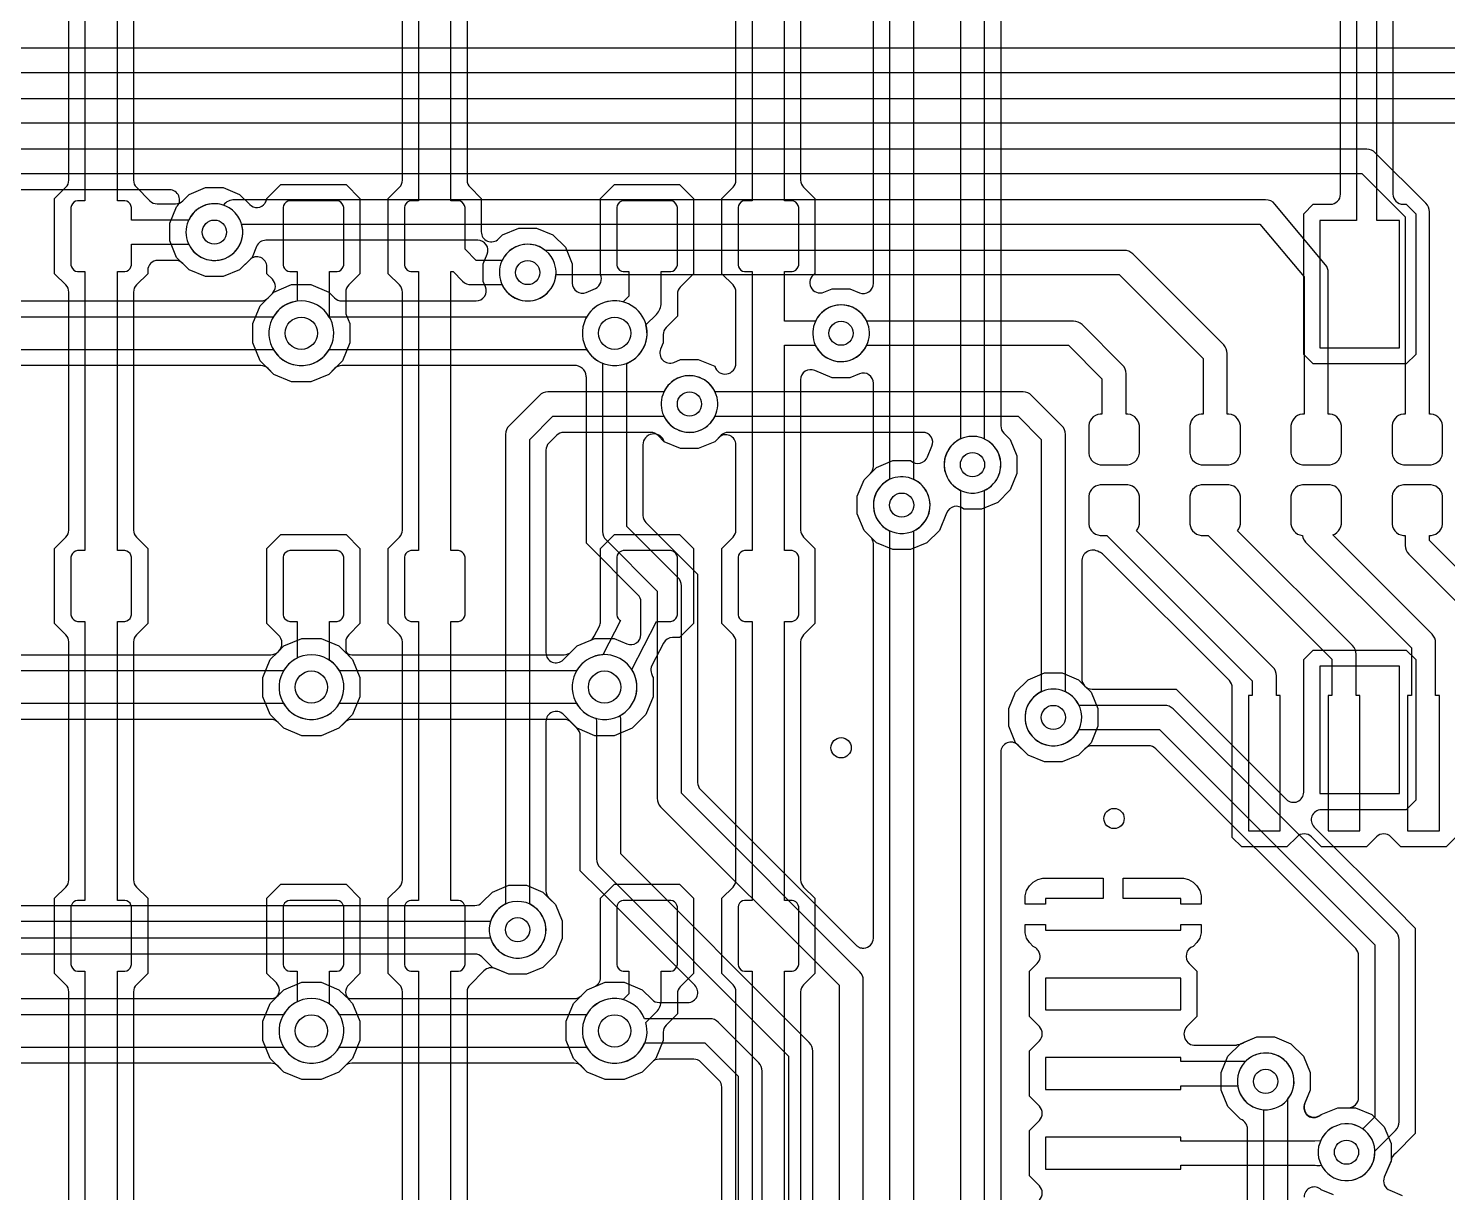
# Model space of a CAD drawing. Header units: millimetres. Extents: x -12.6 to 79.4, y -27 to 65.1.
# Drawn here: x 47.7 to 65.53, y 17.53 to 32.15 of the extents above; entities that cross this region are included whole.
import ezdxf

# ---------------------------------------------------------------- set-up
doc = ezdxf.new("R2010")
doc.units = ezdxf.units.MM

msp = doc.modelspace()

# ---------------------------------------------------------------- linework, layer by layer
at = {"layer": '16_copper'}
for points in [[(64.674, 41.971, 1), (64.358, 42.611), (64.318, 42.587, 0.582637), (64.364, 41.969), (64.364, 35.433), (61.927, 35.433, 0.981272), (61.258, 35.191), (61.275, 35.148, 0.654591), (61.927, 35.179), (64.364, 35.179), (64.364, 35.052, 0.1466), (64.389, 34.968), (64.389, 29.738), (63.927, 29.738), (63.927, 28.138), (64.927, 28.138), (64.927, 29.738), (64.643, 29.738), (64.643, 34.969), (64.649, 34.978, 0.127643), (64.668, 35.052), (64.668, 41.969)], [(51.21, 27.922, 0.453092), (51.516, 28.452), (51.495, 28.501), (51.486, 28.518), (51.486, 29.096), (51.581, 29.096), (51.605, 29.102), (51.627, 29.115), (51.645, 29.132), (51.657, 29.154), (51.664, 29.178), (51.664, 29.902), (51.657, 29.926), (51.645, 29.948), (51.627, 29.966), (51.605, 29.978), (51.581, 29.985), (50.984, 29.985), (50.96, 29.978), (50.938, 29.966), (50.921, 29.948), (50.908, 29.926), (50.902, 29.902), (50.902, 29.178), (50.908, 29.154), (50.921, 29.132), (50.938, 29.115), (50.96, 29.102), (50.984, 29.096), (51.079, 29.096), (51.079, 28.724), (51.051, 28.72), (50.999, 28.707), (50.95, 28.686), (50.904, 28.66), (50.862, 28.627), (50.824, 28.59), (50.792, 28.547), (50.765, 28.501), (50.745, 28.452), (50.731, 28.4), (50.724, 28.348), (50.724, 28.294), (50.731, 28.242), (50.745, 28.19), (50.765, 28.141), (50.792, 28.095), (50.824, 28.052), (50.862, 28.015), (50.904, 27.982), (50.95, 27.956), (50.999, 27.935), (51.051, 27.922), (51.104, 27.915), (51.157, 27.915)], [(55.147, 27.922, 0.433515), (55.46, 28.426), (55.592, 28.558, 0.198912), (55.651, 28.702), (55.651, 29.096), (55.772, 29.096), (55.796, 29.102), (55.818, 29.115), (55.836, 29.132), (55.848, 29.154), (55.855, 29.178), (55.855, 29.902), (55.848, 29.926), (55.836, 29.948), (55.818, 29.966), (55.796, 29.978), (55.772, 29.985), (55.175, 29.985), (55.151, 29.978), (55.129, 29.966), (55.112, 29.948), (55.099, 29.926), (55.093, 29.902), (55.093, 29.178), (55.099, 29.154), (55.112, 29.132), (55.129, 29.115), (55.151, 29.102), (55.175, 29.096), (55.245, 29.096), (55.245, 28.786), (55.172, 28.714), (55.147, 28.72), (55.094, 28.727), (55.041, 28.727), (54.988, 28.72), (54.936, 28.707), (54.887, 28.686), (54.841, 28.66), (54.799, 28.627), (54.761, 28.59), (54.729, 28.547), (54.702, 28.501), (54.682, 28.452), (54.668, 28.4), (54.661, 28.348), (54.661, 28.294), (54.668, 28.242), (54.682, 28.19), (54.702, 28.141), (54.729, 28.095), (54.761, 28.052), (54.799, 28.015), (54.841, 27.982), (54.887, 27.956), (54.936, 27.935), (54.988, 27.922), (55.041, 27.915), (55.094, 27.915)], [(53.918, 20.478, 0.722594), (54, 21.15), (54, 26.988), (54.292, 27.28), (55.685, 27.28, 0.944056), (56.344, 27.547), (56.327, 27.59, 0.627338), (55.685, 27.584), (54.229, 27.584, 0.198912), (54.121, 27.54), (53.74, 27.159, 0.198912), (53.696, 27.051), (53.696, 21.15), (53.69, 21.148), (53.65, 21.124), (53.613, 21.096), (53.58, 21.063), (53.552, 21.026), (53.528, 20.986), (53.511, 20.943), (53.498, 20.898), (53.492, 20.851), (53.492, 20.805), (53.498, 20.758), (53.511, 20.713), (53.528, 20.67), (53.552, 20.63), (53.58, 20.593), (53.613, 20.56), (53.65, 20.532), (53.69, 20.508), (53.733, 20.491), (53.778, 20.478), (53.825, 20.472), (53.871, 20.472)], [(51.136, 23.266), (50.912, 23.359), (50.74, 23.531), (50.648, 23.755), (50.648, 23.997), (50.74, 24.221), (50.839, 24.32), (50.842, 24.324, 0.449577), (50.839, 24.533), (50.698, 24.673), (50.698, 25.619), (50.873, 25.794), (51.692, 25.794), (51.867, 25.619), (51.867, 24.673), (51.726, 24.533, 0.198912), (51.689, 24.443), (51.689, 24.359, 0.198912), (51.726, 24.269), (51.774, 24.221), (51.867, 23.997), (51.867, 23.755), (51.774, 23.531), (51.603, 23.359), (51.378, 23.266)], [(51.337, 23.477, 0.665576), (51.486, 24.213), (51.486, 24.702), (51.581, 24.702), (51.605, 24.708), (51.627, 24.721), (51.645, 24.738), (51.657, 24.76), (51.664, 24.784), (51.664, 25.508), (51.657, 25.532), (51.645, 25.554), (51.627, 25.571), (51.605, 25.584), (51.581, 25.591), (50.984, 25.591), (50.96, 25.584), (50.938, 25.571), (50.921, 25.554), (50.908, 25.532), (50.902, 25.508), (50.902, 24.784), (50.908, 24.76), (50.921, 24.738), (50.938, 24.721), (50.96, 24.708), (50.984, 24.702), (51.079, 24.702), (51.079, 24.242), (51.077, 24.241), (51.031, 24.215), (50.989, 24.182), (50.951, 24.145), (50.919, 24.102), (50.892, 24.056), (50.872, 24.007), (50.858, 23.955), (50.851, 23.903), (50.851, 23.849), (50.858, 23.797), (50.872, 23.745), (50.892, 23.696), (50.919, 23.65), (50.951, 23.607), (50.989, 23.57), (51.031, 23.537), (51.077, 23.511), (51.126, 23.49), (51.178, 23.477), (51.231, 23.47), (51.284, 23.47)], [(55.02, 23.477, 0.529872), (55.282, 24.097), (55.591, 24.702), (55.772, 24.702), (55.796, 24.708), (55.818, 24.721), (55.836, 24.738), (55.848, 24.76), (55.855, 24.784), (55.855, 25.508), (55.848, 25.532), (55.836, 25.554), (55.818, 25.571), (55.796, 25.584), (55.772, 25.591), (55.175, 25.591), (55.151, 25.584), (55.129, 25.571), (55.112, 25.554), (55.099, 25.532), (55.093, 25.508), (55.093, 24.784), (55.099, 24.76), (55.112, 24.738), (55.129, 24.721), (55.141, 24.714), (54.92, 24.282), (54.914, 24.282), (54.861, 24.275), (54.809, 24.262), (54.76, 24.241), (54.714, 24.215), (54.672, 24.182), (54.634, 24.145), (54.602, 24.102), (54.575, 24.056), (54.555, 24.007), (54.541, 23.955), (54.534, 23.903), (54.534, 23.849), (54.541, 23.797), (54.555, 23.745), (54.575, 23.696), (54.602, 23.65), (54.634, 23.607), (54.672, 23.57), (54.714, 23.537), (54.76, 23.511), (54.809, 23.49), (54.861, 23.477), (54.914, 23.47), (54.967, 23.47)], [(64.332, 17.684, 0.368205), (64.618, 18.047), (64.878, 18.307, 0.198912), (64.922, 18.415), (64.922, 20.701, 0.198912), (64.878, 20.809), (62.084, 23.603, 0.198912), (61.976, 23.647), (60.901, 23.647, 0.944056), (60.242, 23.38), (60.259, 23.337, 0.627338), (60.901, 23.343), (61.913, 23.343), (64.618, 20.638), (64.618, 18.478), (64.466, 18.326), (64.46, 18.33), (64.42, 18.354), (64.377, 18.371), (64.332, 18.384), (64.285, 18.39), (64.239, 18.39), (64.192, 18.384), (64.147, 18.371), (64.104, 18.354), (64.064, 18.33), (64.027, 18.302), (63.994, 18.269), (63.966, 18.232), (63.942, 18.192), (63.925, 18.149), (63.912, 18.104), (63.906, 18.057), (63.906, 18.011), (63.912, 17.964), (63.925, 17.919), (63.942, 17.876), (63.966, 17.836), (63.994, 17.799), (64.027, 17.766), (64.064, 17.738), (64.104, 17.714), (64.147, 17.697), (64.192, 17.684), (64.239, 17.678), (64.285, 17.678)], [(51.136, 18.948), (50.912, 19.041), (50.74, 19.213), (50.648, 19.437), (50.648, 19.679), (50.74, 19.903), (50.817, 19.98, 0.414219), (50.817, 20.16), (50.698, 20.279), (50.698, 21.225), (50.873, 21.399), (51.692, 21.399), (51.867, 21.225), (51.867, 20.279), (51.726, 20.138, 0.426167), (51.726, 19.951), (51.774, 19.903), (51.867, 19.679), (51.867, 19.437), (51.774, 19.213), (51.603, 19.041), (51.378, 18.948)], [(54.946, 18.948), (54.722, 19.041), (54.55, 19.213), (54.458, 19.437), (54.458, 19.679), (54.55, 19.903), (54.722, 20.075), (54.811, 20.112, 0.30335), (54.889, 20.229), (54.889, 21.225), (55.064, 21.399), (55.883, 21.399), (56.058, 21.225), (56.058, 20.279), (55.892, 20.113, 0.198912), (55.855, 20.023), (55.855, 19.771), (55.714, 19.63, 0.198912), (55.677, 19.54), (55.677, 19.437), (55.584, 19.213), (55.413, 19.041), (55.188, 18.948)], [(51.337, 19.159, 0.665576), (51.486, 19.895), (51.486, 20.307), (51.581, 20.307), (51.605, 20.314), (51.627, 20.326), (51.645, 20.344), (51.657, 20.366), (51.664, 20.39), (51.664, 21.114), (51.657, 21.138), (51.645, 21.16), (51.627, 21.177), (51.605, 21.19), (51.581, 21.196), (50.984, 21.196), (50.96, 21.19), (50.938, 21.177), (50.921, 21.16), (50.908, 21.138), (50.902, 21.114), (50.902, 20.39), (50.908, 20.366), (50.921, 20.344), (50.938, 20.326), (50.96, 20.314), (50.984, 20.307), (51.079, 20.307), (51.079, 19.924), (51.077, 19.923), (51.031, 19.897), (50.989, 19.864), (50.951, 19.827), (50.919, 19.784), (50.892, 19.738), (50.872, 19.689), (50.858, 19.637), (50.851, 19.585), (50.851, 19.531), (50.858, 19.479), (50.872, 19.427), (50.892, 19.378), (50.919, 19.332), (50.951, 19.289), (50.989, 19.252), (51.031, 19.219), (51.077, 19.193), (51.126, 19.172), (51.178, 19.159), (51.231, 19.152), (51.284, 19.152)], [(55.147, 19.159, 0.433515), (55.46, 19.663), (55.592, 19.795, 0.198912), (55.651, 19.939), (55.651, 20.307), (55.772, 20.307), (55.796, 20.314), (55.818, 20.326), (55.836, 20.344), (55.848, 20.366), (55.855, 20.39), (55.855, 21.114), (55.848, 21.138), (55.836, 21.16), (55.818, 21.177), (55.796, 21.19), (55.772, 21.196), (55.175, 21.196), (55.151, 21.19), (55.129, 21.177), (55.112, 21.16), (55.099, 21.138), (55.093, 21.114), (55.093, 20.39), (55.099, 20.366), (55.112, 20.344), (55.129, 20.326), (55.151, 20.314), (55.175, 20.307), (55.245, 20.307), (55.245, 20.023), (55.172, 19.951), (55.147, 19.957), (55.094, 19.964), (55.041, 19.964), (54.988, 19.957), (54.936, 19.944), (54.887, 19.923), (54.841, 19.897), (54.799, 19.864), (54.761, 19.827), (54.729, 19.784), (54.702, 19.738), (54.682, 19.689), (54.668, 19.637), (54.661, 19.585), (54.661, 19.531), (54.668, 19.479), (54.682, 19.427), (54.702, 19.378), (54.729, 19.332), (54.761, 19.289), (54.799, 19.252), (54.841, 19.219), (54.887, 19.193), (54.936, 19.172), (54.988, 19.159), (55.041, 19.152), (55.094, 19.152)]]:
    msp.add_lwpolyline(points, format="xyb", close=True, dxfattribs=at)
for points in [[(59.919, 40.914), (59.919, 27.157, 0.198912), (59.956, 27.067), (60.037, 26.987), (60.122, 26.781), (60.122, 26.559), (60.037, 26.353), (59.88, 26.196), (59.674, 26.111), (59.452, 26.111, 0.533811), (59.238, 26.062), (59.148, 25.845), (58.991, 25.688), (58.785, 25.603), (58.563, 25.603), (58.357, 25.688), (58.2, 25.845), (58.115, 26.051), (58.115, 26.273), (58.2, 26.479), (58.281, 26.559, 0.198912), (58.318, 26.649), (58.318, 27.694, 0.534511), (58.143, 27.812), (58.023, 27.762), (57.801, 27.762), (57.58, 27.854, 0.534511), (57.404, 27.737), (57.404, 25.849, 0.198912), (57.441, 25.759), (57.582, 25.619), (57.582, 24.673), (57.441, 24.533, 0.198912), (57.404, 24.443), (57.404, 21.455, 0.198912), (57.441, 21.365), (57.582, 21.225), (57.582, 20.279), (57.441, 20.138, 0.198912), (57.404, 20.049), (57.404, 17.061, 0.198912)], [(59.411, 40.704), (59.411, 26.992), (59.405, 26.99), (59.365, 26.966), (59.328, 26.938), (59.295, 26.905), (59.267, 26.868), (59.243, 26.828), (59.226, 26.785), (59.213, 26.74), (59.207, 26.693), (59.207, 26.647), (59.213, 26.6), (59.226, 26.555), (59.243, 26.512), (59.267, 26.472), (59.295, 26.435), (59.328, 26.402), (59.365, 26.374), (59.405, 26.35), (59.448, 26.333), (59.493, 26.32), (59.54, 26.314), (59.586, 26.314), (59.633, 26.32, 0.722594), (59.715, 26.992), (59.715, 40.767, 0.198912)], [(58.522, 36.762), (58.522, 26.484), (58.516, 26.482), (58.476, 26.458), (58.439, 26.43), (58.406, 26.397), (58.378, 26.36), (58.354, 26.32), (58.337, 26.277), (58.324, 26.232), (58.318, 26.185), (58.318, 26.139), (58.324, 26.092), (58.337, 26.047), (58.354, 26.004), (58.378, 25.964), (58.406, 25.927), (58.439, 25.894), (58.476, 25.866), (58.516, 25.842), (58.559, 25.825), (58.604, 25.812), (58.651, 25.806), (58.697, 25.806), (58.744, 25.812, 0.722594), (58.826, 26.484), (58.826, 36.762, 0.944056)], [(57.404, 33.231), (57.404, 30.243, 0.198912), (57.441, 30.154), (57.582, 30.013), (57.582, 29.067, 0.934188), (57.697, 28.837), (57.801, 28.88), (58.023, 28.88), (58.143, 28.83, 0.534511), (58.318, 28.948), (58.318, 36.597, 0.198912)], [(64.846, 34.827), (64.846, 30.068, 0.414214), (64.973, 29.941), (65.012, 29.941), (65.131, 29.822), (65.131, 28.054), (65.012, 27.935), (63.843, 27.935), (63.724, 28.054), (63.724, 29.822), (63.843, 29.941), (64.059, 29.941, 0.414214), (64.186, 30.068), (64.186, 34.827, 0.458)], [(48.819, 16.802), (48.819, 20.307), (48.914, 20.307), (48.938, 20.314), (48.96, 20.326), (48.978, 20.344), (48.99, 20.366), (48.997, 20.39), (48.997, 21.114), (48.99, 21.138), (48.978, 21.16), (48.96, 21.177), (48.938, 21.19), (48.914, 21.196), (48.819, 21.196), (48.819, 24.702), (48.914, 24.702), (48.938, 24.708), (48.96, 24.721), (48.978, 24.738), (48.99, 24.76), (48.997, 24.784), (48.997, 25.508), (48.99, 25.532), (48.978, 25.554), (48.96, 25.571), (48.938, 25.584), (48.914, 25.591), (48.819, 25.591), (48.819, 29.096), (48.914, 29.096), (48.938, 29.102), (48.96, 29.115), (48.978, 29.132), (48.99, 29.154), (48.997, 29.178), (48.997, 29.439), (49.716, 29.439, 0.944056), (50.375, 29.706), (50.358, 29.749, 0.627338), (49.716, 29.743), (48.997, 29.743), (48.997, 29.902), (48.99, 29.926), (48.978, 29.948), (48.96, 29.966), (48.938, 29.978), (48.914, 29.985), (48.819, 29.985), (48.819, 33.49)], [(53.01, 16.802), (53.01, 20.307), (53.105, 20.307), (53.129, 20.314), (53.151, 20.326), (53.169, 20.344), (53.181, 20.366), (53.188, 20.39), (53.188, 21.114), (53.181, 21.138), (53.169, 21.16), (53.151, 21.177), (53.129, 21.19), (53.105, 21.196), (53.01, 21.196), (53.01, 24.702), (53.105, 24.702), (53.129, 24.708), (53.151, 24.721), (53.169, 24.738), (53.181, 24.76), (53.188, 24.784), (53.188, 25.508), (53.181, 25.532), (53.169, 25.554), (53.151, 25.571), (53.129, 25.584), (53.105, 25.591), (53.01, 25.591), (53.01, 29.096), (53.036, 29.096), (53.156, 28.975, 0.198912), (53.264, 28.931), (53.653, 28.931, 0.944056), (54.312, 29.198), (54.295, 29.241, 0.627338), (53.653, 29.235), (53.327, 29.235), (53.188, 29.375), (53.188, 29.902), (53.181, 29.926), (53.169, 29.948), (53.151, 29.966), (53.129, 29.978), (53.105, 29.985), (53.01, 29.985), (53.01, 33.49)], [(57.201, 16.802), (57.201, 20.307), (57.296, 20.307), (57.32, 20.314), (57.342, 20.326), (57.36, 20.344), (57.372, 20.366), (57.379, 20.39), (57.379, 21.114), (57.372, 21.138), (57.36, 21.16), (57.342, 21.177), (57.32, 21.19), (57.296, 21.196), (57.201, 21.196), (57.201, 24.702), (57.296, 24.702), (57.32, 24.708), (57.342, 24.721), (57.36, 24.738), (57.372, 24.76), (57.379, 24.784), (57.379, 25.508), (57.372, 25.532), (57.36, 25.554), (57.342, 25.571), (57.32, 25.584), (57.296, 25.591), (57.201, 25.591), (57.201, 28.169), (57.59, 28.169, 0.944056), (58.249, 28.436), (58.232, 28.479, 0.627338), (57.59, 28.473), (57.201, 28.473), (57.201, 29.096), (57.296, 29.096), (57.32, 29.102), (57.342, 29.115), (57.36, 29.132), (57.372, 29.154), (57.379, 29.178), (57.379, 29.902), (57.372, 29.926), (57.36, 29.948), (57.342, 29.966), (57.32, 29.978), (57.296, 29.985), (57.201, 29.985), (57.201, 33.49)], [(48.209, 17.061), (48.209, 20.049, 0.198912), (48.172, 20.138), (48.031, 20.279), (48.031, 21.225), (48.172, 21.365, 0.198912), (48.209, 21.455), (48.209, 24.443, 0.198912), (48.172, 24.533), (48.031, 24.673), (48.031, 25.619), (48.172, 25.759, 0.198912), (48.209, 25.849), (48.209, 28.837, 0.198912), (48.172, 28.927), (48.031, 29.067), (48.031, 30.013), (48.172, 30.154, 0.198912), (48.209, 30.243), (48.209, 33.231, 0.198912)], [(49.022, 33.231), (49.022, 30.243, 0.198912), (49.059, 30.154), (49.229, 29.984, 0.198912), (49.319, 29.947), (49.551, 29.947, 0.198912), (49.641, 29.984), (49.721, 30.065), (49.927, 30.15), (50.149, 30.15), (50.355, 30.065), (50.482, 29.938, 0.457349), (50.673, 29.952), (50.678, 29.958, 0.097734), (50.697, 30.012), (50.873, 30.188), (51.692, 30.188), (51.867, 30.013), (51.867, 29.067), (51.726, 28.927, 0.198912), (51.689, 28.837), (51.689, 28.59, 0.098491), (51.699, 28.542), (51.74, 28.442), (51.74, 28.2), (51.647, 27.976), (51.476, 27.804), (51.251, 27.711), (51.009, 27.711), (50.785, 27.804), (50.613, 27.976), (50.521, 28.2), (50.521, 28.442), (50.613, 28.666), (50.767, 28.82, 0.414219), (50.767, 28.999), (50.698, 29.067), (50.698, 29.155, 0.668179), (50.482, 29.244), (50.355, 29.117), (50.149, 29.032), (49.927, 29.032), (49.721, 29.117), (49.641, 29.198, 0.198912), (49.551, 29.235), (49.327, 29.235, 0.414214), (49.2, 29.108), (49.2, 29.067), (49.059, 28.927, 0.198912), (49.022, 28.837), (49.022, 25.849, 0.198912), (49.059, 25.759), (49.2, 25.619), (49.2, 24.673), (49.059, 24.533, 0.198912), (49.022, 24.443), (49.022, 21.455, 0.198912), (49.059, 21.365), (49.2, 21.225), (49.2, 20.279), (49.059, 20.138, 0.198912), (49.022, 20.049), (49.022, 17.061, 0.198912)], [(52.4, 17.061), (52.4, 20.049, 0.198912), (52.363, 20.138), (52.222, 20.279), (52.222, 21.225), (52.363, 21.365, 0.198912), (52.4, 21.455), (52.4, 24.443, 0.198912), (52.363, 24.533), (52.222, 24.673), (52.222, 25.619), (52.363, 25.759, 0.198912), (52.4, 25.849), (52.4, 28.837, 0.198912), (52.363, 28.927), (52.222, 29.067), (52.222, 30.013), (52.363, 30.154, 0.198912), (52.4, 30.243), (52.4, 33.231, 0.198912)], [(53.213, 33.231), (53.213, 30.243, 0.198912), (53.25, 30.154), (53.391, 30.013), (53.391, 29.596, 0.668185), (53.608, 29.506), (53.658, 29.557), (53.864, 29.642), (54.086, 29.642), (54.292, 29.557), (54.449, 29.4), (54.534, 29.194), (54.534, 28.95, 0.534511), (54.709, 28.833), (54.827, 28.881, 0.382291), (54.889, 29.06), (54.889, 30.013), (55.064, 30.188), (55.883, 30.188), (56.058, 30.013), (56.058, 29.067), (55.892, 28.901, 0.198912), (55.855, 28.812), (55.855, 28.534), (55.714, 28.393, 0.198912), (55.677, 28.303), (55.677, 28.2), (55.644, 28.121, 0.668186), (55.81, 27.955), (55.896, 27.991), (56.118, 27.991), (56.324, 27.906, 0.873356), (56.591, 27.945), (56.591, 28.837, 0.198912), (56.554, 28.927), (56.413, 29.067), (56.413, 30.013), (56.554, 30.154, 0.198912), (56.591, 30.243), (56.591, 33.231, 0.198912)], [(56.591, 17.061), (56.591, 20.049, 0.198912), (56.554, 20.138), (56.413, 20.279), (56.413, 21.225), (56.554, 21.365, 0.198912), (56.591, 21.455), (56.591, 24.443, 0.198912), (56.554, 24.533), (56.413, 24.673), (56.413, 25.619), (56.554, 25.759, 0.198912), (56.591, 25.849), (56.591, 26.919, 0.668185), (56.374, 27.009), (56.324, 26.958), (56.118, 26.873), (55.896, 26.873), (55.69, 26.958), (55.61, 27.039, 0.198912), (55.52, 27.076), (54.429, 27.076, 0.198912), (54.339, 27.039), (54.241, 26.941, 0.198912), (54.204, 26.851), (54.204, 24.308, 0.668179), (54.42, 24.218), (54.595, 24.393), (54.746, 24.456, 0.178032), (54.811, 24.515), (54.875, 24.641, 0.118897), (54.889, 24.699), (54.889, 25.619), (55.064, 25.794), (55.883, 25.794), (56.058, 25.619), (56.058, 24.673), (55.883, 24.498), (55.793, 24.498, 0.281456), (55.68, 24.429), (55.536, 24.148, 0.168022), (55.524, 24.065), (55.53, 24.048, 0.092233), (55.55, 23.997), (55.55, 23.755), (55.457, 23.531), (55.286, 23.359), (55.061, 23.266), (54.819, 23.266), (54.595, 23.359), (54.42, 23.534, 0.668179), (54.204, 23.444), (54.204, 21.315, 0.198912), (54.241, 21.225), (54.322, 21.145), (54.407, 20.939), (54.407, 20.717), (54.322, 20.511), (54.165, 20.354), (53.959, 20.269), (53.737, 20.269), (53.564, 20.341, 0.303353), (53.425, 20.313), (53.25, 20.138, 0.198912), (53.213, 20.049), (53.213, 17.061, 0.198912)], [(63.017, 9.979), (63.017, 18.328, 0.120083), (63.003, 18.386), (62.997, 18.396, 0.152914), (62.929, 18.449), (62.772, 18.606), (62.687, 18.812), (62.687, 19.034), (62.772, 19.24), (62.929, 19.397), (63.135, 19.482), (63.357, 19.482), (63.563, 19.397), (63.72, 19.24), (63.805, 19.034), (63.805, 18.812), (63.738, 18.651, 0.22755), (63.752, 18.525), (63.756, 18.519), (63.76, 18.514), (63.764, 18.509), (63.77, 18.504), (63.775, 18.499), (63.781, 18.495, 0.322099), (63.945, 18.508), (64.151, 18.593), (64.287, 18.593, 0.414214), (64.414, 18.72), (64.414, 20.501, 0.198912), (64.377, 20.591), (61.866, 23.102, 0.198912), (61.776, 23.139), (61.066, 23.139, 0.198912), (60.976, 23.102), (60.896, 23.021), (60.69, 22.936), (60.468, 22.936), (60.262, 23.021), (60.105, 23.178), (60.02, 23.384), (60.02, 23.606), (60.105, 23.812), (60.262, 23.969), (60.468, 24.054), (60.69, 24.054), (60.896, 23.969), (60.976, 23.888, 0.198912), (61.066, 23.851), (62.123, 23.851), (63.507, 22.466, 0.668179), (63.724, 22.556), (63.724, 24.222), (63.843, 24.341), (65.012, 24.341), (65.131, 24.222), (65.131, 22.454), (65.012, 22.335), (63.945, 22.335, 0.668179), (63.856, 22.118), (64.88, 21.094), (65.126, 20.848), (65.126, 18.268), (64.88, 18.022, 0.218104), (64.822, 17.925), (64.737, 17.721, 0.414216), (64.806, 17.555), (64.96, 17.492, 0.284612)], [(63.525, 9.779), (63.525, 18.703, 0.973894), (62.978, 19.158), (62.95, 19.121, 0.57538), (63.221, 18.568), (63.221, 9.842)], [(64.099, 17.497), (63.945, 17.56, 0.668449), (63.729, 17.471)]]:
    msp.add_lwpolyline(points, format="xyb", dxfattribs=at)
for points in [[(48.412, 33.49), (48.412, 29.985), (48.317, 29.985), (48.293, 29.978), (48.271, 29.966), (48.254, 29.948), (48.241, 29.926), (48.235, 29.902), (48.235, 29.178), (48.241, 29.154), (48.254, 29.132), (48.271, 29.115), (48.293, 29.102), (48.317, 29.096), (48.412, 29.096), (48.412, 25.591), (48.317, 25.591), (48.293, 25.584), (48.271, 25.571), (48.254, 25.554), (48.241, 25.532), (48.235, 25.508), (48.235, 24.784), (48.241, 24.76), (48.254, 24.738), (48.271, 24.721), (48.293, 24.708), (48.317, 24.702), (48.412, 24.702), (48.412, 21.196), (48.317, 21.196), (48.293, 21.19), (48.271, 21.177), (48.254, 21.16), (48.241, 21.138), (48.235, 21.114), (48.235, 20.39), (48.241, 20.366), (48.254, 20.344), (48.271, 20.326), (48.293, 20.314), (48.317, 20.307), (48.412, 20.307), (48.412, 16.802)], [(52.603, 33.49), (52.603, 29.985), (52.508, 29.985), (52.484, 29.978), (52.462, 29.966), (52.445, 29.948), (52.432, 29.926), (52.426, 29.902), (52.426, 29.178), (52.432, 29.154), (52.445, 29.132), (52.462, 29.115), (52.484, 29.102), (52.508, 29.096), (52.603, 29.096), (52.603, 25.591), (52.508, 25.591), (52.484, 25.584), (52.462, 25.571), (52.445, 25.554), (52.432, 25.532), (52.426, 25.508), (52.426, 24.784), (52.432, 24.76), (52.445, 24.738), (52.462, 24.721), (52.484, 24.708), (52.508, 24.702), (52.603, 24.702), (52.603, 21.196), (52.508, 21.196), (52.484, 21.19), (52.462, 21.177), (52.445, 21.16), (52.432, 21.138), (52.426, 21.114), (52.426, 20.39), (52.432, 20.366), (52.445, 20.344), (52.462, 20.326), (52.484, 20.314), (52.508, 20.307), (52.603, 20.307), (52.603, 16.802)], [(56.794, 33.49), (56.794, 29.985), (56.699, 29.985), (56.675, 29.978), (56.653, 29.966), (56.636, 29.948), (56.623, 29.926), (56.617, 29.902), (56.617, 29.178), (56.623, 29.154), (56.636, 29.132), (56.653, 29.115), (56.675, 29.102), (56.699, 29.096), (56.794, 29.096), (56.794, 25.591), (56.699, 25.591), (56.675, 25.584), (56.653, 25.571), (56.636, 25.554), (56.623, 25.532), (56.617, 25.508), (56.617, 24.784), (56.623, 24.76), (56.636, 24.738), (56.653, 24.721), (56.675, 24.708), (56.699, 24.702), (56.794, 24.702), (56.794, 21.196), (56.699, 21.196), (56.675, 21.19), (56.653, 21.177), (56.636, 21.16), (56.623, 21.138), (56.617, 21.114), (56.617, 20.39), (56.623, 20.366), (56.636, 20.344), (56.653, 20.326), (56.675, 20.314), (56.699, 20.307), (56.794, 20.307), (56.794, 16.802)]]:
    msp.add_lwpolyline(points, dxfattribs=at)
msp.add_lwpolyline([(64.927, 24.138), (63.927, 24.138), (63.927, 22.538), (64.927, 22.538)], close=True, dxfattribs=at)
at = {"layer": '1_copper'}
for points in [[(66.167, 31.902), (37.279, 31.902, 0.944056)], [(45.694, 30.328), (64.453, 30.328), (64.999, 29.782), (64.999, 27.305), (64.977, 27.305), (64.946, 27.299), (64.917, 27.287), (64.891, 27.27), (64.869, 27.247), (64.852, 27.221), (64.84, 27.193), (64.834, 27.162), (64.834, 26.813), (64.84, 26.782), (64.852, 26.754), (64.869, 26.728), (64.891, 26.705), (64.917, 26.688), (64.946, 26.676), (64.977, 26.67), (65.325, 26.67), (65.356, 26.676), (65.385, 26.688), (65.411, 26.705), (65.433, 26.728), (65.45, 26.754), (65.462, 26.782), (65.469, 26.813), (65.469, 27.162), (65.462, 27.193), (65.45, 27.221), (65.433, 27.247), (65.411, 27.27), (65.385, 27.287), (65.356, 27.299), (65.325, 27.305), (65.303, 27.305), (65.303, 29.845, 0.198912), (65.259, 29.953), (64.624, 30.588, 0.198912), (64.516, 30.632), (45.559, 30.632, 0.973894)], [(47.575, 28.727), (50.622, 28.727, 0.198917), (50.712, 28.765), (50.785, 28.838), (51.009, 28.931), (51.251, 28.931), (51.476, 28.838), (51.549, 28.765, 0.198912), (51.639, 28.727), (53.327, 28.727, 0.534518), (53.445, 28.903), (53.416, 28.972), (53.416, 29.194), (53.466, 29.314, 0.534511), (53.348, 29.489), (50.686, 29.489, 0.30335), (50.568, 29.411), (50.512, 29.274), (50.355, 29.117), (50.149, 29.032), (49.927, 29.032), (49.721, 29.117), (49.564, 29.274), (49.479, 29.48), (49.479, 29.702), (49.564, 29.908, 0.668462), (49.475, 30.124), (45.934, 30.124, 0.120083)], [(58.191, 10.477), (58.191, 20.193, 0.198912), (58.147, 20.301), (55.905, 22.542), (55.905, 25.146, 0.198912), (55.861, 25.254), (55.22, 25.895), (55.22, 27.944, 0.971833), (54.936, 28.707), (54.887, 28.686, 0.148337), (54.715, 28.524), (51.482, 28.524, 0.577351), (50.778, 28.524), (47.418, 28.524, 0.577351)], [(47.418, 28.118), (50.778, 28.118, 0.577351), (51.482, 28.118), (54.715, 28.118, 0.167238), (54.915, 27.944), (54.915, 25.832, 0.198912), (54.959, 25.724), (55.601, 25.083), (55.601, 22.479, 0.198912), (55.645, 22.371), (57.887, 20.13), (57.887, 10.414, 0.198912)], [(47.575, 24.282), (50.749, 24.282, 0.198912), (50.839, 24.32), (50.912, 24.393), (51.136, 24.486), (51.378, 24.486), (51.603, 24.393), (51.676, 24.32, 0.198912), (51.766, 24.282), (54.432, 24.282, 0.198912), (54.522, 24.32), (54.595, 24.393), (54.819, 24.486), (55.061, 24.486), (55.222, 24.419, 0.534511), (55.397, 24.537), (55.397, 24.946, 0.198912), (55.36, 25.036), (54.712, 25.685), (54.712, 27.762, 0.021326), (54.711, 27.773), (54.709, 27.781, 0.426681), (54.559, 27.915), (51.639, 27.915, 0.198912), (51.549, 27.877), (51.476, 27.804), (51.251, 27.711), (51.009, 27.711), (50.785, 27.804), (50.712, 27.877, 0.198917), (50.622, 27.915), (47.575, 27.915, 0.198917)], [(66.338, 24.683), (65.303, 25.717), (65.303, 25.781), (65.325, 25.781), (65.356, 25.787), (65.385, 25.799), (65.411, 25.816), (65.433, 25.839), (65.45, 25.865), (65.462, 25.893), (65.469, 25.924), (65.469, 26.273), (65.462, 26.304), (65.45, 26.332), (65.433, 26.358), (65.411, 26.381), (65.385, 26.398), (65.356, 26.41), (65.325, 26.416), (64.977, 26.416), (64.946, 26.41), (64.917, 26.398), (64.891, 26.381), (64.869, 26.358), (64.852, 26.332), (64.84, 26.304), (64.834, 26.273), (64.834, 25.924), (64.84, 25.893), (64.852, 25.865), (64.869, 25.839), (64.891, 25.816), (64.917, 25.799), (64.946, 25.787), (64.977, 25.781), (64.999, 25.781), (64.999, 25.654, 0.198912), (65.043, 25.546), (66.078, 24.512)], [(65.64, 21.995), (65.514, 21.869), (64.946, 21.869), (64.82, 21.995, 0.414214), (64.64, 21.995), (64.514, 21.869), (63.946, 21.869), (63.82, 21.995, 0.414214), (63.64, 21.995), (63.514, 21.869), (62.946, 21.869), (62.827, 21.988), (62.827, 23.867, 0.198912), (62.79, 23.957), (61.206, 25.541, 0.111434), (61.158, 25.57), (61.153, 25.572, 0.619257), (60.935, 25.451), (60.935, 23.982, 0.198912), (60.972, 23.892), (61.053, 23.812), (61.138, 23.606), (61.138, 23.384), (61.053, 23.178), (60.896, 23.021), (60.69, 22.936), (60.468, 22.936), (60.262, 23.021), (60.135, 23.148, 0.668179), (59.919, 23.059), (59.919, 13.789, 0.198912)], [(57.556, 8.826), (57.556, 19.304, 0.198912), (57.512, 19.412), (55.143, 21.78), (55.143, 23.444, 0.120667), (55.136, 23.52), (55.166, 23.537, 1), (54.714, 24.215), (54.672, 24.182, 0.081995), (54.588, 24.079), (51.609, 24.079, 0.577351), (50.905, 24.079), (47.418, 24.079, 0.577351)], [(47.418, 23.673), (50.905, 23.673, 0.577351), (51.609, 23.673), (54.588, 23.673, 0.181957), (54.809, 23.49), (54.833, 23.484), (54.839, 23.435), (54.839, 21.717, 0.198912), (54.883, 21.609), (57.252, 19.241), (57.252, 8.763, 0.198912)], [(47.321, 19.964), (50.749, 19.964, 0.198917), (50.839, 20.002), (50.912, 20.075), (51.136, 20.168), (51.378, 20.168), (51.603, 20.075), (51.676, 20.002, 0.198917), (51.766, 19.964), (54.559, 19.964, 0.198917), (54.649, 20.002), (54.722, 20.075), (54.946, 20.168), (55.188, 20.168), (55.413, 20.075), (55.537, 19.951, 0.198912), (55.626, 19.914), (55.985, 19.914, 0.668179), (56.075, 20.13), (54.881, 21.324), (54.635, 21.57), (54.635, 23.266, 0.198912), (54.598, 23.356), (54.522, 23.432, 0.198912), (54.432, 23.47), (51.766, 23.47, 0.198912), (51.676, 23.432), (51.603, 23.359), (51.378, 23.266), (51.136, 23.266), (50.912, 23.359), (50.839, 23.432, 0.198912), (50.749, 23.47), (47.575, 23.47, 0.198912)], [(42.641, 21.133), (53.31, 21.133, 0.198912), (53.4, 21.17), (53.531, 21.302), (53.737, 21.387), (53.959, 21.387), (54.165, 21.302), (54.322, 21.145), (54.407, 20.939), (54.407, 20.717), (54.322, 20.511), (54.165, 20.354), (53.959, 20.269), (53.737, 20.269), (53.531, 20.354), (53.4, 20.486, 0.198912), (53.31, 20.523), (41.53, 20.523)], [(41.656, 20.726), (53.507, 20.726, 0.954409), (54.198, 20.898), (54.185, 20.943, 0.730917), (53.507, 20.93), (41.698, 20.93)], [(60.403, 17.432, 0.414214), (60.403, 17.612), (60.277, 17.738), (60.277, 18.306), (60.403, 18.432, 0.414214), (60.403, 18.612), (60.277, 18.738), (60.277, 19.306), (60.403, 19.432, 0.414214), (60.403, 19.612), (60.277, 19.738), (60.277, 20.306), (60.375, 20.404, 0.352188), (60.392, 20.563), (60.384, 20.572, 0.134492), (60.324, 20.619), (60.277, 20.666), (60.243, 20.724), (60.226, 20.788), (60.226, 20.895), (60.48, 20.895), (60.48, 20.822), (62.18, 20.822), (62.18, 20.895), (62.434, 20.895), (62.434, 20.788), (62.417, 20.724), (62.383, 20.666), (62.336, 20.619, 0.56434), (62.285, 20.404), (62.383, 20.306), (62.383, 19.738), (62.257, 19.612, 0.668179), (62.364, 19.377), (62.858, 19.377, 0.043631), (62.879, 19.38), (62.885, 19.381), (62.898, 19.385, 0.144928), (62.974, 19.415), (63.135, 19.482), (63.357, 19.482), (63.563, 19.397), (63.72, 19.24), (63.805, 19.034), (63.805, 18.812), (63.735, 18.642, 0.105815), (63.726, 18.581), (63.728, 18.57, 0.322052), (63.835, 18.468), (63.845, 18.468, 0.196683), (63.945, 18.508), (64.151, 18.593), (64.373, 18.593), (64.579, 18.508), (64.736, 18.351), (64.821, 18.145), (64.821, 17.923), (64.737, 17.721, 0.414216), (64.806, 17.555), (64.96, 17.492)], [(56.921, 8.572), (56.921, 19.05, 0.198912), (56.877, 19.158), (56.369, 19.666, 0.198912), (56.261, 19.71), (55.444, 19.71, 0.624727), (54.715, 19.761), (51.609, 19.761, 0.577351), (50.905, 19.761), (47.164, 19.761, 0.577351)], [(47.164, 19.355), (50.905, 19.355, 0.577351), (51.609, 19.355), (54.715, 19.355, 0.624727), (55.444, 19.406), (56.198, 19.406), (56.617, 18.987), (56.617, 8.509, 0.198912)], [(56.413, 14.576), (56.413, 18.85, 0.198912), (56.376, 18.94), (56.151, 19.165, 0.198912), (56.061, 19.202), (55.626, 19.202, 0.198912), (55.537, 19.165), (55.413, 19.041), (55.188, 18.948), (54.946, 18.948), (54.722, 19.041), (54.649, 19.114, 0.198917), (54.559, 19.152), (51.766, 19.152, 0.198917), (51.676, 19.114), (51.603, 19.041), (51.378, 18.948), (51.136, 18.948), (50.912, 19.041), (50.839, 19.114, 0.198917), (50.749, 19.152), (47.321, 19.152, 0.198912)]]:
    msp.add_lwpolyline(points, format="xyb", dxfattribs=at)
for points in [[(37.279, 31.598), (66.104, 31.598)], [(65.913, 31.267), (39.463, 31.267)], [(39.598, 30.963), (65.85, 30.963)]]:
    msp.add_lwpolyline(points, dxfattribs=at)
for points in [[(64.086, 26.676), (64.115, 26.688), (64.141, 26.705), (64.163, 26.728), (64.18, 26.754), (64.192, 26.782), (64.199, 26.813), (64.199, 27.162), (64.192, 27.193), (64.18, 27.221), (64.163, 27.247), (64.141, 27.27), (64.115, 27.287), (64.086, 27.299), (64.055, 27.305), (64.033, 27.305), (64.033, 29.083, 0.175453), (63.998, 29.181), (63.363, 29.943, 0.222584), (63.246, 29.997), (50.292, 29.997, 0.263758), (50.153, 29.928), (50.108, 29.941, 1), (49.968, 29.241), (50.015, 29.235, 0.493144), (50.388, 29.661), (50.379, 29.693), (63.175, 29.693), (63.729, 29.028), (63.729, 27.305), (63.707, 27.305), (63.676, 27.299), (63.647, 27.287), (63.621, 27.27), (63.599, 27.247), (63.582, 27.221), (63.57, 27.193), (63.564, 27.162), (63.564, 26.813), (63.57, 26.782), (63.582, 26.754), (63.599, 26.728), (63.621, 26.705), (63.647, 26.688), (63.676, 26.676), (63.707, 26.67), (64.055, 26.67)], [(62.816, 26.676), (62.845, 26.688), (62.871, 26.705), (62.893, 26.728), (62.91, 26.754), (62.922, 26.782), (62.928, 26.813), (62.928, 27.162), (62.922, 27.193), (62.91, 27.221), (62.893, 27.247), (62.871, 27.27), (62.845, 27.287), (62.816, 27.299), (62.785, 27.305), (62.763, 27.305), (62.763, 28.067, 0.198912), (62.719, 28.175), (61.576, 29.318, 0.198912), (61.468, 29.362), (54.195, 29.362, 0.973894), (53.74, 28.815), (53.777, 28.787, 0.57538), (54.33, 29.058), (61.405, 29.058), (62.459, 28.004), (62.459, 27.305), (62.437, 27.305), (62.406, 27.299), (62.377, 27.287), (62.351, 27.27), (62.329, 27.247), (62.312, 27.221), (62.3, 27.193), (62.294, 27.162), (62.294, 26.813), (62.3, 26.782), (62.312, 26.754), (62.329, 26.728), (62.351, 26.705), (62.377, 26.688), (62.406, 26.676), (62.437, 26.67), (62.785, 26.67)], [(61.546, 26.676), (61.575, 26.688), (61.601, 26.705), (61.623, 26.728), (61.64, 26.754), (61.652, 26.782), (61.659, 26.813), (61.659, 27.162), (61.652, 27.193), (61.64, 27.221), (61.623, 27.247), (61.601, 27.27), (61.575, 27.287), (61.546, 27.299), (61.515, 27.305), (61.493, 27.305), (61.493, 27.813, 0.198912), (61.449, 27.921), (60.941, 28.429, 0.198912), (60.833, 28.473), (58.234, 28.473, 0.944056), (57.575, 28.206), (57.592, 28.163, 0.627338), (58.234, 28.169), (60.77, 28.169), (61.189, 27.75), (61.189, 27.305), (61.167, 27.305), (61.136, 27.299), (61.107, 27.287), (61.081, 27.27), (61.059, 27.247), (61.042, 27.221), (61.03, 27.193), (61.024, 27.162), (61.024, 26.813), (61.03, 26.782), (61.042, 26.754), (61.059, 26.728), (61.081, 26.705), (61.107, 26.688), (61.136, 26.676), (61.167, 26.67), (61.515, 26.67)], [(60.649, 23.145, 0.722594), (60.731, 23.817), (60.731, 27.051, 0.198912), (60.687, 27.159), (60.306, 27.54, 0.198912), (60.198, 27.584), (56.329, 27.584, 0.944056), (55.67, 27.317), (55.687, 27.274, 0.627338), (56.329, 27.28), (60.135, 27.28), (60.427, 26.988), (60.427, 23.817), (60.421, 23.815), (60.381, 23.791), (60.344, 23.763), (60.311, 23.73), (60.283, 23.693), (60.259, 23.653), (60.242, 23.61), (60.229, 23.565), (60.223, 23.518), (60.223, 23.472), (60.229, 23.425), (60.242, 23.38), (60.259, 23.337), (60.283, 23.297), (60.311, 23.26), (60.344, 23.227), (60.381, 23.199), (60.421, 23.175), (60.464, 23.158), (60.509, 23.145), (60.556, 23.139), (60.602, 23.139)], [(58.197, 20.597, 0.401786), (58.318, 20.723), (58.318, 25.675, 0.198912), (58.281, 25.765), (58.2, 25.845), (58.115, 26.051), (58.115, 26.273), (58.2, 26.479), (58.357, 26.636), (58.563, 26.721), (58.785, 26.721, 0.533808), (58.999, 26.77), (59.054, 26.901, 0.534511), (58.936, 27.076), (56.494, 27.076, 0.198912), (56.404, 27.039), (56.324, 26.958), (56.118, 26.873), (55.896, 26.873), (55.69, 26.958, 0.873356), (55.423, 26.919), (55.423, 26.032, 0.198912), (55.46, 25.942), (56.109, 25.293), (56.109, 22.679, 0.198912), (56.146, 22.589), (58.102, 20.633), (58.105, 20.63), (58.106, 20.629), (58.107, 20.629), (58.111, 20.625), (58.118, 20.62), (58.124, 20.616), (58.129, 20.613), (58.135, 20.609), (58.142, 20.607), (58.149, 20.603), (58.155, 20.602), (58.161, 20.6), (58.169, 20.599), (58.176, 20.597), (58.183, 20.597), (58.189, 20.596)], [(62.18, 13.222), (60.48, 13.222), (60.48, 13.174), (60.193, 13.174), (59.715, 13.652), (59.715, 26.348, 0.944056), (59.448, 27.007), (59.405, 26.99, 0.627338), (59.411, 26.348), (59.411, 13.589, 0.198912), (59.455, 13.481), (60.022, 12.914, 0.198912), (60.13, 12.869), (60.48, 12.869), (60.48, 12.822), (62.18, 12.822)], [(62.18, 12.222), (60.48, 12.222), (60.48, 12.174), (60.304, 12.174), (58.826, 13.652), (58.826, 25.84, 0.944056), (58.559, 26.499), (58.516, 26.482, 0.627338), (58.522, 25.84), (58.522, 13.589, 0.198912), (58.566, 13.481), (60.133, 11.914, 0.198912), (60.241, 11.869), (60.48, 11.869), (60.48, 11.822), (62.18, 11.822)], [(63.43, 23.772), (63.382, 23.772), (63.382, 24.019, 0.198912), (63.338, 24.127), (61.624, 25.84), (61.64, 25.865), (61.652, 25.893), (61.659, 25.924), (61.659, 26.273), (61.652, 26.304), (61.64, 26.332), (61.623, 26.358), (61.601, 26.381), (61.575, 26.398), (61.546, 26.41), (61.515, 26.416), (61.167, 26.416), (61.136, 26.41), (61.107, 26.398), (61.081, 26.381), (61.059, 26.358), (61.042, 26.332), (61.03, 26.304), (61.024, 26.273), (61.024, 25.924), (61.03, 25.893), (61.042, 25.865), (61.059, 25.839), (61.081, 25.816), (61.107, 25.799), (61.136, 25.787), (61.167, 25.781), (61.252, 25.781), (63.078, 23.956), (63.078, 23.772), (63.03, 23.772), (63.03, 22.072), (63.43, 22.072)], [(64.43, 23.772), (64.382, 23.772), (64.382, 24.289, 0.198912), (64.338, 24.397), (62.894, 25.84), (62.91, 25.865), (62.922, 25.893), (62.928, 25.924), (62.928, 26.273), (62.922, 26.304), (62.91, 26.332), (62.893, 26.358), (62.871, 26.381), (62.845, 26.398), (62.816, 26.41), (62.785, 26.416), (62.437, 26.416), (62.406, 26.41), (62.377, 26.398), (62.351, 26.381), (62.329, 26.358), (62.312, 26.332), (62.3, 26.304), (62.294, 26.273), (62.294, 25.924), (62.3, 25.893), (62.312, 25.865), (62.329, 25.839), (62.351, 25.816), (62.377, 25.799), (62.406, 25.787), (62.437, 25.781), (62.522, 25.781), (64.078, 24.226), (64.078, 23.772), (64.03, 23.772), (64.03, 22.072), (64.43, 22.072)], [(65.43, 23.772), (65.382, 23.772), (65.382, 24.432, 0.198912), (65.338, 24.54), (64.089, 25.788), (64.115, 25.799), (64.141, 25.816), (64.163, 25.839), (64.18, 25.865), (64.192, 25.893), (64.199, 25.924), (64.199, 26.273), (64.192, 26.304), (64.18, 26.332), (64.163, 26.358), (64.141, 26.381), (64.115, 26.398), (64.086, 26.41), (64.055, 26.416), (63.707, 26.416), (63.676, 26.41), (63.647, 26.398), (63.621, 26.381), (63.599, 26.358), (63.582, 26.332), (63.57, 26.304), (63.564, 26.273), (63.564, 25.924), (63.57, 25.893), (63.582, 25.865), (63.599, 25.839), (63.621, 25.816), (63.647, 25.799), (63.676, 25.787), (63.707, 25.781, 0.198912), (63.773, 25.673), (65.078, 24.369), (65.078, 23.772), (65.03, 23.772), (65.03, 22.072), (65.43, 22.072)], [(63.316, 18.573, 1), (63.176, 19.273), (63.131, 19.26, 0.09849), (63.011, 19.191), (62.994, 19.174), (62.18, 19.174), (62.18, 19.222), (60.48, 19.222), (60.48, 18.822), (62.18, 18.822), (62.18, 18.869), (62.894, 18.869), (62.896, 18.853), (62.909, 18.808), (62.926, 18.765), (62.95, 18.725), (62.978, 18.688), (63.011, 18.655), (63.048, 18.627), (63.088, 18.603), (63.131, 18.586), (63.176, 18.573), (63.223, 18.567), (63.269, 18.567)], [(64.332, 17.684, 1), (64.192, 18.384), (64.147, 18.371, 0.198911), (63.942, 18.192), (63.936, 18.176), (63.866, 18.174), (62.18, 18.174), (62.18, 18.222), (60.48, 18.222), (60.48, 17.822), (62.18, 17.822), (62.18, 17.869), (63.869, 17.869, 0.118108), (63.945, 17.872), (63.966, 17.836), (63.994, 17.799), (64.027, 17.766), (64.064, 17.738), (64.104, 17.714), (64.147, 17.697), (64.192, 17.684), (64.239, 17.678), (64.285, 17.678)]]:
    msp.add_lwpolyline(points, format="xyb", close=True, dxfattribs=at)
for points in [[(60.226, 21.149), (60.226, 21.255), (60.243, 21.32), (60.277, 21.378), (60.324, 21.425), (60.382, 21.458), (60.447, 21.476), (61.203, 21.476), (61.203, 21.222), (60.48, 21.222), (60.48, 21.149)], [(62.18, 21.149), (62.18, 21.222), (61.457, 21.222), (61.457, 21.476), (62.213, 21.476), (62.278, 21.458), (62.336, 21.425), (62.383, 21.378), (62.417, 21.32), (62.434, 21.255), (62.434, 21.149)], [(62.18, 20.222), (60.48, 20.222), (60.48, 19.822), (62.18, 19.822)]]:
    msp.add_lwpolyline(points, close=True, dxfattribs=at)
at = {"layer": 'drills_via_1_16'}
for centre, radius in [((50.038, 29.591), 0.152), ((53.975, 29.083), 0.152), ((51.13, 28.321), 0.203), ((55.067, 28.321), 0.203), ((57.912, 28.321), 0.152), ((56.007, 27.432), 0.152), ((59.563, 26.67), 0.152), ((58.674, 26.162), 0.152), ((51.257, 23.876), 0.203), ((54.94, 23.876), 0.203), ((60.579, 23.495), 0.152), ((57.912, 23.114), 0.127), ((61.341, 22.225), 0.127), ((53.848, 20.828), 0.152), ((51.257, 19.558), 0.203), ((55.067, 19.558), 0.203), ((63.246, 18.923), 0.152), ((64.262, 18.034), 0.152)]:
    msp.add_circle(centre, radius, dxfattribs=at)

doc.saveas('drawing.dxf')
